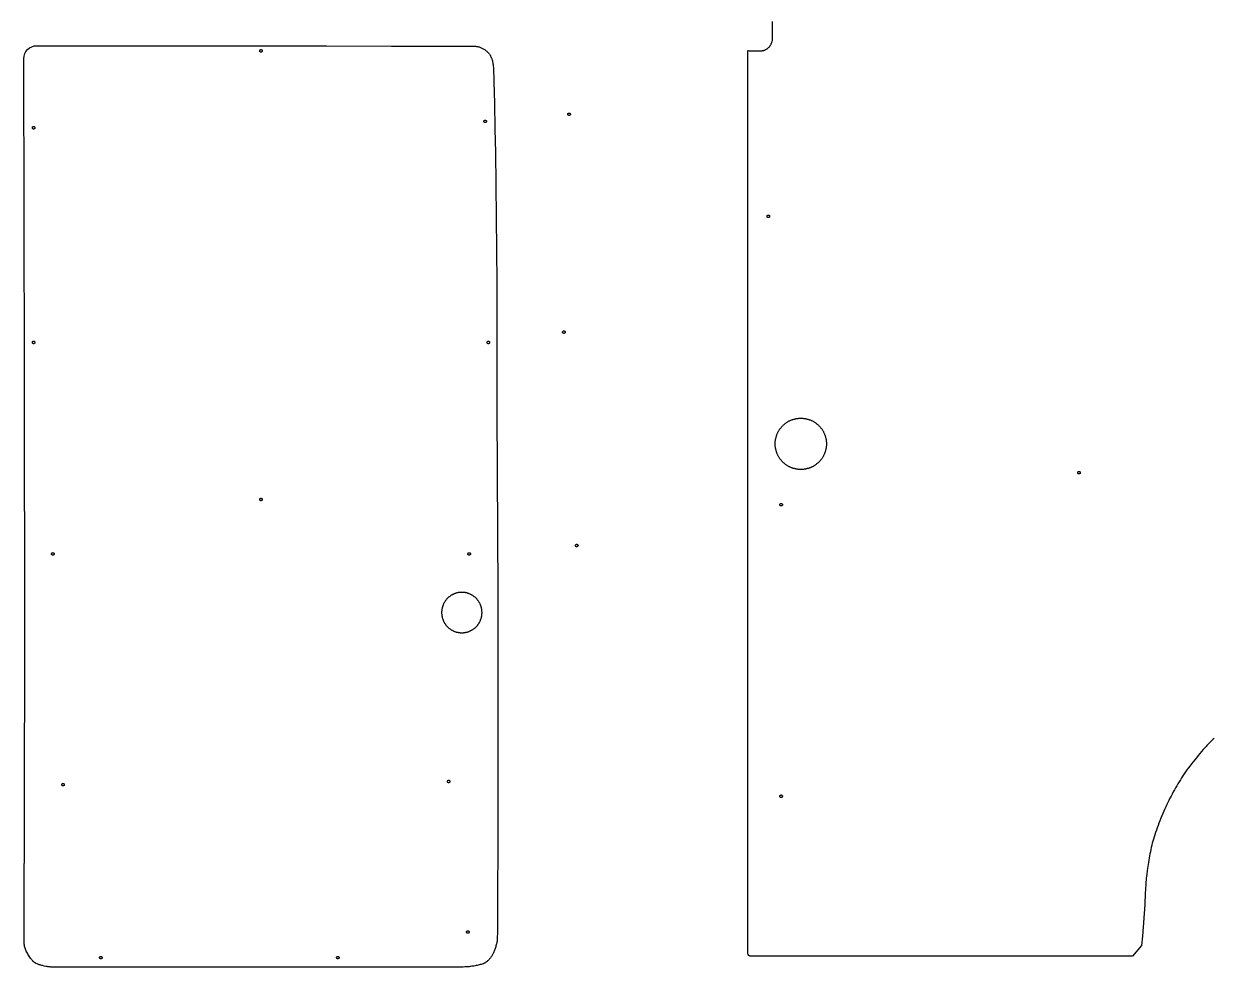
# Model space of a CAD drawing. Extents: x 358 to 7671, y 1345 to 7758.
# Drawn here: x 455 to 2312, y 5087 to 6559 of the extents above; entities that cross this region are included whole.
import ezdxf

# ---------------------------------------------------------------- set-up
doc = ezdxf.new("R2010")
doc.units = 0
doc.layers.add('Default Layer', color=1, linetype='CONTINUOUS')

msp = doc.modelspace()

# ---------------------------------------------------------------- linework, layer by layer
at = {"layer": 'Default Layer'}
msp.add_lwpolyline([(2313.6, 5444), (2312.1, 5442.7), (2310.7, 5441.4), (2309.3, 5440.1), (2307.9, 5438.7), (2306.5, 5437.3), (2305.1, 5435.9), (2303.7, 5434.4), (2302.3, 5433), (2300.9, 5431.5), (2299.5, 5430), (2298.1, 5428.4), (2296.7, 5426.9), (2294, 5423.7), (2291.2, 5420.5), (2288.5, 5417.3), (2285.9, 5414), (2283.3, 5410.8), (2280.7, 5407.5), (2278.2, 5404.3), (2275.8, 5401), (2273.5, 5397.9), (2271.2, 5394.8), (2269.1, 5391.7), (2267, 5388.7), (2264.9, 5385.6), (2262.9, 5382.6), (2260.9, 5379.5), (2259, 5376.4), (2257.1, 5373.2), (2255.2, 5370.1), (2253.4, 5366.9), (2251.5, 5363.7), (2249.8, 5360.5), (2248, 5357.2), (2246.3, 5354), (2244.6, 5350.7), (2242.9, 5347.4), (2241.3, 5344.1), (2239.7, 5340.8), (2238.2, 5337.5), (2236.6, 5334), (2235, 5330.4), (2233.5, 5326.8), (2231.9, 5323.2), (2230.4, 5319.5), (2228.9, 5315.7), (2227.5, 5312), (2226.1, 5308.3), (2224.7, 5304.6), (2223.4, 5300.9), (2222.2, 5297.3), (2221, 5293.8), (2219.9, 5290.3), (2218.9, 5287), (2218, 5283.8), (2217.1, 5280.5), (2216.3, 5277.3), (2215.5, 5274), (2214.7, 5270.7), (2214, 5267.3), (2213.3, 5264), (2212.7, 5260.6), (2212.1, 5257.3), (2211.5, 5253.9), (2210.9, 5250.6), (2210.4, 5247.3), (2209.9, 5244.1), (2209.5, 5240.9), (2209.1, 5237.8), (2208.3, 5231.8), (2207.9, 5228.9), (2207.6, 5226), (2207.3, 5223.1), (2207.1, 5220.2), (2206.9, 5217.2), (2206.7, 5214.3), (2206.5, 5211.4), (2206.4, 5208.5), (2206.1, 5202.6), (2205.8, 5196.7), (2205.5, 5190.9), (2205.3, 5187.9), (2205.2, 5185), (2202, 5135.3), (2200.4, 5120.8), (2186.3, 5104), (1590.8, 5104, -0.414055), (1585.8, 5109), (1585.5, 5575.6), (1585.5, 6046.4), (1585.5, 6517.3), (1587, 6517.2), (1588.5, 6517.2), (1591.8, 6517.1), (1595.2, 6517), (1598.5, 6516.9), (1601.6, 6516.9), (1603.1, 6516.9), (1604.5, 6516.9), (1605.7, 6516.9), (1606.8, 6517), (1607.7, 6517.1), (1608.1, 6517.2), (1608.5, 6517.3), (1609.2, 6517.4), (1609.9, 6517.6), (1610.5, 6517.8), (1611.2, 6518.1), (1611.9, 6518.3), (1612.5, 6518.6), (1613.2, 6518.9), (1613.8, 6519.2), (1614.5, 6519.5), (1615.1, 6519.9), (1615.7, 6520.3), (1616.3, 6520.7), (1616.8, 6521.1), (1617.4, 6521.5), (1617.9, 6522), (1618.4, 6522.5), (1618.9, 6523), (1619.4, 6523.5), (1619.8, 6524.1), (1620.3, 6524.8), (1620.7, 6525.4), (1621.1, 6526.1), (1621.5, 6526.8), (1621.9, 6527.5), (1622.2, 6528.3), (1622.6, 6529), (1622.9, 6529.8), (1623.2, 6530.6), (1623.4, 6531.4), (1623.7, 6532.1), (1623.9, 6532.9), (1624.1, 6533.7), (1624.2, 6534.2), (1624.2, 6535), (1624.3, 6535.9), (1624.3, 6537.2), (1624.3, 6540.2), (1624.3, 6543.8), (1624.3, 6548.1), (1624.2, 6552.7), (1624, 6562.7)], format="xyb", dxfattribs=at)
msp.add_lwpolyline([(508.1, 5087), (505.7, 5087.1), (503.3, 5087.2), (501, 5087.2), (498.6, 5087.3), (497.4, 5087.3), (496.2, 5087.4), (495.1, 5087.5), (493.9, 5087.6), (492.8, 5087.7), (491.7, 5087.9), (490.5, 5088.1), (489.4, 5088.3), (487, 5088.9), (484.4, 5089.5), (483.2, 5089.8), (481.9, 5090.1), (480.7, 5090.5), (479.5, 5090.9), (478.3, 5091.3), (477.1, 5091.8), (475.9, 5092.3), (474.8, 5092.9), (474.2, 5093.2), (473.7, 5093.5), (473.1, 5093.8), (472.6, 5094.1), (472.1, 5094.5), (471.6, 5094.9), (471.1, 5095.2), (470.6, 5095.6), (470.1, 5096.1), (469.6, 5096.5), (469.1, 5097), (468.6, 5097.6), (468.1, 5098.1), (467.6, 5098.7), (467.1, 5099.3), (466.5, 5100), (465.5, 5101.3), (464.5, 5102.8), (463.6, 5104.3), (462.6, 5105.8), (461.7, 5107.4), (460.8, 5109), (460, 5110.5), (459.2, 5112.1), (458.5, 5113.6), (457.9, 5115.1), (457.4, 5116.5), (457.2, 5117.2), (457, 5117.8), (456.8, 5118.4), (456.6, 5119), (456.5, 5119.7), (456.3, 5120.3), (456.2, 5120.9), (456.1, 5121.5), (456, 5122.8), (455.9, 5124.1), (455.8, 5125.3), (455.7, 5126.6), (455.7, 5127.9), (455.8, 5129.2), (455.8, 5130.5), (455.9, 5133.1), (455.9, 5135.7), (455.9, 5136.9), (455.9, 5138.2), (455.8, 5139.1), (457.1, 5578.9), (456.3, 6018.3), (455.2, 6505, -0.415065), (475.2, 6525), (835.8, 6524.7), (927.9, 6524.6), (1029.2, 6524.5), (1074.6, 6524.5), (1112, 6524.4), (1137.9, 6524.3), (1145.4, 6524.3), (1148.7, 6524.3), (1149.8, 6524.2), (1151, 6524.2), (1153.2, 6524.3), (1155.5, 6524.3), (1156.6, 6524.3), (1157.7, 6524.3), (1158.9, 6524.2), (1160, 6524.2), (1161.1, 6524.1), (1162.2, 6524), (1163.2, 6523.8), (1164.3, 6523.6), (1165.3, 6523.4), (1165.9, 6523.2), (1166.4, 6523.1), (1167.4, 6522.7), (1168.4, 6522.3), (1169.4, 6521.8), (1170.4, 6521.3), (1171.5, 6520.8), (1172.4, 6520.2), (1173.4, 6519.6), (1174.4, 6519), (1175.3, 6518.4), (1176.2, 6517.7), (1177.1, 6517), (1177.9, 6516.4), (1178.7, 6515.7), (1179.4, 6515), (1180, 6514.4), (1180.7, 6513.7), (1181.2, 6513.1), (1181.7, 6512.4), (1182.2, 6511.7), (1182.7, 6511), (1183.2, 6510.2), (1183.6, 6509.5), (1184, 6508.7), (1184.4, 6507.9), (1184.8, 6507.1), (1185.1, 6506.3), (1185.4, 6505.5), (1185.7, 6504.7), (1186, 6503.8), (1186.3, 6503), (1186.8, 6501.3), (1187, 6500.5), (1187.2, 6499.6), (1187.4, 6498.6), (1187.6, 6497.6), (1187.7, 6496.5), (1187.9, 6495.4), (1188, 6494.3), (1188.1, 6493.1), (1188.3, 6490.8), (1188.4, 6488.4), (1188.7, 6483.8), (1188.8, 6481.9), (1188.9, 6478.5), (1189.2, 6467.7), (1189.5, 6452.7), (1189.9, 6434.8), (1190.7, 6395.3), (1191.2, 6376.2), (1191.5, 6359.1), (1193.5, 6154.9), (1193.5, 5955.4), (1195.4, 5670.7), (1195.4, 5634.9), (1195.3, 5595.9), (1195.3, 5510.9), (1195.2, 5421.9), (1195.2, 5334.9), (1195.1, 5294.1), (1195.1, 5256), (1195, 5221.6), (1194.9, 5191.4), (1194.8, 5166.3), (1194.8, 5155.9), (1194.7, 5147), (1194.6, 5139.8), (1194.5, 5134.3), (1194.4, 5130.7), (1194.4, 5129.6), (1194.3, 5129), (1194.1, 5127.6), (1193.8, 5126.2), (1193.5, 5124.8), (1193.2, 5123.3), (1192.8, 5121.8), (1192.4, 5120.4), (1192, 5118.9), (1191.6, 5117.5), (1191.1, 5116.1), (1190.7, 5114.7), (1190.2, 5113.4), (1189.7, 5112.1), (1189.1, 5110.9), (1188.6, 5109.7), (1188.1, 5108.6), (1187.5, 5107.6), (1187, 5106.6), (1186.4, 5105.7), (1185.8, 5104.7), (1185.2, 5103.7), (1184.5, 5102.8), (1183.9, 5101.9), (1183.2, 5101), (1182.5, 5100.1), (1181.8, 5099.2), (1181, 5098.4), (1180.2, 5097.5), (1179.4, 5096.8), (1178.5, 5096), (1177.7, 5095.3), (1176.8, 5094.7), (1175.8, 5094.1), (1175.3, 5093.8), (1174.8, 5093.5), (1174.2, 5093.2), (1173.6, 5092.9), (1173, 5092.7), (1172.4, 5092.4), (1171, 5091.9), (1169.5, 5091.5), (1167.9, 5091), (1166.3, 5090.6), (1164.7, 5090.2), (1163, 5089.9), (1161.4, 5089.5), (1159.7, 5089.2), (1158, 5088.9), (1154.9, 5088.4), (1152, 5088), (1150.7, 5087.8), (1149.3, 5087.7), (1148, 5087.6), (1146.6, 5087.5), (1145.2, 5087.4), (1143.9, 5087.4), (1141.2, 5087.3), (1138.4, 5087.3), (1135.7, 5087.3), (1133, 5087.3), (1130.3, 5087.3), (1126.7, 5087.2), (1119.2, 5087.2), (1093.5, 5087.2), (1011.8, 5087.2), (912.2, 5087.2), (821.5, 5087.3), (512.8, 5087), (512.1, 5087.1), (511.2, 5087.1), (510, 5087), (508.1, 5087)], format="xyb", close=True, dxfattribs=at)
for points in [[(823.5, 6517), (823.6, 6517.2), (823.6, 6517.4), (823.6, 6517.6), (823.7, 6517.7), (823.8, 6517.9), (823.9, 6518.1), (824, 6518.2), (824.1, 6518.4), (824.3, 6518.5), (824.4, 6518.6), (824.6, 6518.7), (824.8, 6518.8), (824.9, 6518.9), (825.1, 6518.9), (825.3, 6518.9), (825.5, 6519), (825.7, 6518.9), (825.9, 6518.9), (826.1, 6518.9), (826.3, 6518.8), (826.5, 6518.7), (826.7, 6518.6), (826.8, 6518.5), (827, 6518.4), (827.1, 6518.2), (827.2, 6518.1), (827.3, 6517.9), (827.4, 6517.7), (827.5, 6517.6), (827.5, 6517.4), (827.5, 6517.2), (827.5, 6517), (827.5, 6516.8), (827.5, 6516.6), (827.5, 6516.4), (827.4, 6516.2), (827.3, 6516), (827.2, 6515.8), (827.1, 6515.7), (827, 6515.5), (826.8, 6515.4), (826.7, 6515.3), (826.5, 6515.2), (826.3, 6515.1), (826.1, 6515), (825.9, 6515), (825.7, 6515), (825.5, 6515), (825.3, 6515), (825.1, 6515), (824.9, 6515), (824.8, 6515.1), (824.6, 6515.2), (824.4, 6515.3), (824.3, 6515.4), (824.1, 6515.5), (824, 6515.7), (823.9, 6515.8), (823.8, 6516), (823.7, 6516.2), (823.6, 6516.4), (823.6, 6516.6), (823.6, 6516.8), (823.5, 6517)], [(1173.5, 6407), (1173.6, 6407.2), (1173.6, 6407.4), (1173.6, 6407.6), (1173.7, 6407.7), (1173.8, 6407.9), (1173.9, 6408.1), (1174, 6408.2), (1174.1, 6408.4), (1174.3, 6408.5), (1174.4, 6408.6), (1174.6, 6408.7), (1174.8, 6408.8), (1174.9, 6408.9), (1175.1, 6408.9), (1175.3, 6408.9), (1175.5, 6409), (1175.7, 6408.9), (1175.9, 6408.9), (1176.1, 6408.9), (1176.3, 6408.8), (1176.5, 6408.7), (1176.7, 6408.6), (1176.8, 6408.5), (1177, 6408.4), (1177.1, 6408.2), (1177.2, 6408.1), (1177.3, 6407.9), (1177.4, 6407.7), (1177.5, 6407.6), (1177.5, 6407.4), (1177.5, 6407.2), (1177.5, 6407), (1177.5, 6406.8), (1177.5, 6406.6), (1177.5, 6406.4), (1177.4, 6406.2), (1177.3, 6406), (1177.2, 6405.8), (1177.1, 6405.7), (1177, 6405.5), (1176.8, 6405.4), (1176.7, 6405.3), (1176.5, 6405.2), (1176.3, 6405.1), (1176.1, 6405), (1175.9, 6405), (1175.7, 6405), (1175.5, 6405), (1175.3, 6405), (1175.1, 6405), (1174.9, 6405), (1174.8, 6405.1), (1174.6, 6405.2), (1174.4, 6405.3), (1174.3, 6405.4), (1174.1, 6405.5), (1174, 6405.7), (1173.9, 6405.8), (1173.8, 6406), (1173.7, 6406.2), (1173.6, 6406.4), (1173.6, 6406.6), (1173.6, 6406.8), (1173.5, 6407)], [(1304.5, 6418), (1304.5, 6418.3), (1304.5, 6418.5), (1304.6, 6418.6), (1304.6, 6418.8), (1304.7, 6419), (1304.8, 6419.2), (1304.9, 6419.3), (1305.1, 6419.5), (1305.2, 6419.6), (1305.4, 6419.7), (1305.5, 6419.8), (1305.7, 6419.9), (1305.9, 6420), (1306.1, 6420), (1306.3, 6420), (1306.5, 6420), (1306.7, 6420), (1306.9, 6420), (1307.1, 6420), (1307.3, 6419.9), (1307.4, 6419.8), (1307.6, 6419.7), (1307.7, 6419.6), (1307.9, 6419.5), (1308, 6419.3), (1308.1, 6419.2), (1308.2, 6419), (1308.3, 6418.8), (1308.4, 6418.6), (1308.4, 6418.5), (1308.5, 6418.3), (1308.5, 6418), (1308.5, 6417.8), (1308.4, 6417.6), (1308.4, 6417.5), (1308.3, 6417.3), (1308.2, 6417.1), (1308.1, 6416.9), (1308, 6416.8), (1307.9, 6416.6), (1307.7, 6416.5), (1307.6, 6416.4), (1307.4, 6416.3), (1307.3, 6416.2), (1307.1, 6416.1), (1306.9, 6416.1), (1306.7, 6416.1), (1306.5, 6416), (1306.3, 6416.1), (1306.1, 6416.1), (1305.9, 6416.1), (1305.7, 6416.2), (1305.5, 6416.3), (1305.4, 6416.4), (1305.2, 6416.5), (1305.1, 6416.6), (1304.9, 6416.8), (1304.8, 6416.9), (1304.7, 6417.1), (1304.6, 6417.3), (1304.6, 6417.5), (1304.5, 6417.6), (1304.5, 6417.8), (1304.5, 6418)], [(468.5, 6397), (468.6, 6397.2), (468.6, 6397.4), (468.6, 6397.6), (468.7, 6397.7), (468.8, 6397.9), (468.9, 6398.1), (469, 6398.2), (469.1, 6398.4), (469.3, 6398.5), (469.4, 6398.6), (469.6, 6398.7), (469.8, 6398.8), (469.9, 6398.9), (470.1, 6398.9), (470.3, 6398.9), (470.5, 6399), (470.7, 6398.9), (470.9, 6398.9), (471.1, 6398.9), (471.3, 6398.8), (471.5, 6398.7), (471.7, 6398.6), (471.8, 6398.5), (472, 6398.4), (472.1, 6398.2), (472.2, 6398.1), (472.3, 6397.9), (472.4, 6397.7), (472.5, 6397.6), (472.5, 6397.4), (472.5, 6397.2), (472.5, 6397), (472.5, 6396.8), (472.5, 6396.6), (472.5, 6396.4), (472.4, 6396.2), (472.3, 6396), (472.2, 6395.8), (472.1, 6395.7), (472, 6395.5), (471.8, 6395.4), (471.7, 6395.3), (471.5, 6395.2), (471.3, 6395.1), (471.1, 6395), (470.9, 6395), (470.7, 6395), (470.5, 6395), (470.3, 6395), (470.1, 6395), (469.9, 6395), (469.8, 6395.1), (469.6, 6395.2), (469.4, 6395.3), (469.3, 6395.4), (469.1, 6395.5), (469, 6395.7), (468.9, 6395.8), (468.8, 6396), (468.7, 6396.2), (468.6, 6396.4), (468.6, 6396.6), (468.6, 6396.8), (468.5, 6397)], [(1619.5, 6258.8), (1619.5, 6258.6), (1619.5, 6258.4), (1619.5, 6258.2), (1619.4, 6258), (1619.3, 6257.8), (1619.2, 6257.7), (1619.1, 6257.5), (1619, 6257.4), (1618.8, 6257.2), (1618.7, 6257.1), (1618.5, 6257), (1618.3, 6256.9), (1618.1, 6256.9), (1618, 6256.8), (1617.8, 6256.8), (1617.5, 6256.8), (1617.3, 6256.8), (1617.1, 6256.8), (1617, 6256.9), (1616.8, 6256.9), (1616.6, 6257), (1616.4, 6257.1), (1616.3, 6257.2), (1616.1, 6257.4), (1616, 6257.5), (1615.9, 6257.7), (1615.8, 6257.8), (1615.7, 6258), (1615.6, 6258.2), (1615.6, 6258.4), (1615.6, 6258.6), (1615.5, 6258.8), (1615.6, 6259), (1615.6, 6259.2), (1615.6, 6259.4), (1615.7, 6259.6), (1615.8, 6259.7), (1615.9, 6259.9), (1616, 6260.1), (1616.1, 6260.2), (1616.3, 6260.3), (1616.4, 6260.4), (1616.6, 6260.5), (1616.8, 6260.6), (1617, 6260.7), (1617.1, 6260.7), (1617.3, 6260.8), (1617.5, 6260.8), (1617.8, 6260.8), (1618, 6260.7), (1618.1, 6260.7), (1618.3, 6260.6), (1618.5, 6260.5), (1618.7, 6260.4), (1618.8, 6260.3), (1619, 6260.2), (1619.1, 6260.1), (1619.2, 6259.9), (1619.3, 6259.7), (1619.4, 6259.6), (1619.5, 6259.4), (1619.5, 6259.2), (1619.5, 6259), (1619.5, 6258.8)], [(1296.5, 6078), (1296.5, 6078.3), (1296.5, 6078.5), (1296.6, 6078.6), (1296.6, 6078.8), (1296.7, 6079), (1296.8, 6079.2), (1296.9, 6079.3), (1297.1, 6079.5), (1297.2, 6079.6), (1297.4, 6079.7), (1297.5, 6079.8), (1297.7, 6079.9), (1297.9, 6080), (1298.1, 6080), (1298.3, 6080), (1298.5, 6080), (1298.7, 6080), (1298.9, 6080), (1299.1, 6080), (1299.3, 6079.9), (1299.4, 6079.8), (1299.6, 6079.7), (1299.7, 6079.6), (1299.9, 6079.5), (1300, 6079.3), (1300.1, 6079.2), (1300.2, 6079), (1300.3, 6078.8), (1300.4, 6078.6), (1300.4, 6078.5), (1300.5, 6078.3), (1300.5, 6078), (1300.5, 6077.8), (1300.4, 6077.6), (1300.4, 6077.5), (1300.3, 6077.3), (1300.2, 6077.1), (1300.1, 6076.9), (1300, 6076.8), (1299.9, 6076.6), (1299.7, 6076.5), (1299.6, 6076.4), (1299.4, 6076.3), (1299.3, 6076.2), (1299.1, 6076.1), (1298.9, 6076.1), (1298.7, 6076.1), (1298.5, 6076), (1298.3, 6076.1), (1298.1, 6076.1), (1297.9, 6076.1), (1297.7, 6076.2), (1297.5, 6076.3), (1297.4, 6076.4), (1297.2, 6076.5), (1297.1, 6076.6), (1296.9, 6076.8), (1296.8, 6076.9), (1296.7, 6077.1), (1296.6, 6077.3), (1296.6, 6077.5), (1296.5, 6077.6), (1296.5, 6077.8), (1296.5, 6078)], [(468.5, 6062), (468.6, 6062.2), (468.6, 6062.4), (468.6, 6062.6), (468.7, 6062.7), (468.8, 6062.9), (468.9, 6063.1), (469, 6063.2), (469.1, 6063.4), (469.3, 6063.5), (469.4, 6063.6), (469.6, 6063.7), (469.8, 6063.8), (469.9, 6063.9), (470.1, 6063.9), (470.3, 6063.9), (470.5, 6064), (470.7, 6063.9), (470.9, 6063.9), (471.1, 6063.9), (471.3, 6063.8), (471.5, 6063.7), (471.7, 6063.6), (471.8, 6063.5), (472, 6063.4), (472.1, 6063.2), (472.2, 6063.1), (472.3, 6062.9), (472.4, 6062.7), (472.5, 6062.6), (472.5, 6062.4), (472.5, 6062.2), (472.5, 6062), (472.5, 6061.8), (472.5, 6061.6), (472.5, 6061.4), (472.4, 6061.2), (472.3, 6061), (472.2, 6060.8), (472.1, 6060.7), (472, 6060.5), (471.8, 6060.4), (471.7, 6060.3), (471.5, 6060.2), (471.3, 6060.1), (471.1, 6060), (470.9, 6060), (470.7, 6060), (470.5, 6060), (470.3, 6060), (470.1, 6060), (469.9, 6060), (469.8, 6060.1), (469.6, 6060.2), (469.4, 6060.3), (469.3, 6060.4), (469.1, 6060.5), (469, 6060.7), (468.9, 6060.8), (468.8, 6061), (468.7, 6061.2), (468.6, 6061.4), (468.6, 6061.6), (468.6, 6061.8), (468.5, 6062)], [(1178.5, 6062), (1178.6, 6062.2), (1178.6, 6062.4), (1178.6, 6062.6), (1178.7, 6062.7), (1178.8, 6062.9), (1178.9, 6063.1), (1179, 6063.2), (1179.1, 6063.4), (1179.3, 6063.5), (1179.4, 6063.6), (1179.6, 6063.7), (1179.8, 6063.8), (1179.9, 6063.9), (1180.1, 6063.9), (1180.3, 6063.9), (1180.5, 6064), (1180.7, 6063.9), (1180.9, 6063.9), (1181.1, 6063.9), (1181.3, 6063.8), (1181.5, 6063.7), (1181.7, 6063.6), (1181.8, 6063.5), (1182, 6063.4), (1182.1, 6063.2), (1182.2, 6063.1), (1182.3, 6062.9), (1182.4, 6062.7), (1182.5, 6062.6), (1182.5, 6062.4), (1182.5, 6062.2), (1182.5, 6062), (1182.5, 6061.8), (1182.5, 6061.6), (1182.5, 6061.4), (1182.4, 6061.2), (1182.3, 6061), (1182.2, 6060.8), (1182.1, 6060.7), (1182, 6060.5), (1181.8, 6060.4), (1181.7, 6060.3), (1181.5, 6060.2), (1181.3, 6060.1), (1181.1, 6060), (1180.9, 6060), (1180.7, 6060), (1180.5, 6060), (1180.3, 6060), (1180.1, 6060), (1179.9, 6060), (1179.8, 6060.1), (1179.6, 6060.2), (1179.4, 6060.3), (1179.3, 6060.4), (1179.1, 6060.5), (1179, 6060.7), (1178.9, 6060.8), (1178.8, 6061), (1178.7, 6061.2), (1178.6, 6061.4), (1178.6, 6061.6), (1178.6, 6061.8), (1178.5, 6062)], [(1708.3, 5903.7), (1708.3, 5902.7), (1708.3, 5901.7), (1708.2, 5900.7), (1708.1, 5899.6), (1708, 5898.6), (1707.9, 5897.6), (1707.7, 5896.6), (1707.5, 5895.7), (1707.3, 5894.7), (1707.1, 5893.7), (1706.8, 5892.8), (1706.5, 5891.8), (1706.2, 5890.9), (1705.9, 5890), (1705.5, 5889.1), (1705.2, 5888.2), (1704.8, 5887.3), (1704.4, 5886.4), (1703.9, 5885.5), (1703.5, 5884.7), (1703, 5883.8), (1702.5, 5883), (1702, 5882.2), (1701.5, 5881.4), (1700.9, 5880.6), (1700.4, 5879.8), (1699.8, 5879), (1699.2, 5878.3), (1698.6, 5877.6), (1697.9, 5876.8), (1697.3, 5876.1), (1696.6, 5875.4), (1695.9, 5874.8), (1695.2, 5874.1), (1694.5, 5873.5), (1693.8, 5872.9), (1693, 5872.3), (1692.3, 5871.7), (1691.5, 5871.1), (1690.7, 5870.6), (1689.9, 5870), (1689.1, 5869.5), (1688.2, 5869), (1687.4, 5868.6), (1686.5, 5868.1), (1685.7, 5867.7), (1684.8, 5867.3), (1683.9, 5866.9), (1683, 5866.5), (1682.1, 5866.2), (1681.1, 5865.8), (1680.2, 5865.5), (1679.3, 5865.2), (1678.3, 5865), (1677.4, 5864.8), (1676.4, 5864.5), (1675.4, 5864.4), (1674.4, 5864.2), (1673.4, 5864.1), (1672.4, 5863.9), (1671.4, 5863.8), (1670.4, 5863.8), (1669.4, 5863.7), (1668.3, 5863.7), (1667.3, 5863.7), (1666.3, 5863.8), (1665.2, 5863.8), (1664.2, 5863.9), (1663.2, 5864.1), (1662.2, 5864.2), (1661.2, 5864.4), (1660.3, 5864.5), (1659.3, 5864.8), (1658.3, 5865), (1657.4, 5865.2), (1656.4, 5865.5), (1655.5, 5865.8), (1654.6, 5866.2), (1653.7, 5866.5), (1652.7, 5866.9), (1651.9, 5867.3), (1651, 5867.7), (1650.1, 5868.1), (1649.3, 5868.6), (1648.4, 5869), (1647.6, 5869.5), (1646.8, 5870), (1646, 5870.6), (1645.2, 5871.1), (1644.4, 5871.7), (1643.6, 5872.3), (1642.9, 5872.9), (1642.1, 5873.5), (1641.4, 5874.1), (1640.7, 5874.8), (1640, 5875.4), (1639.4, 5876.1), (1638.7, 5876.8), (1638.1, 5877.6), (1637.5, 5878.3), (1636.9, 5879), (1636.3, 5879.8), (1635.7, 5880.6), (1635.2, 5881.4), (1634.6, 5882.2), (1634.1, 5883), (1633.6, 5883.8), (1633.1, 5884.7), (1632.7, 5885.5), (1632.3, 5886.4), (1631.9, 5887.3), (1631.5, 5888.2), (1631.1, 5889.1), (1630.7, 5890), (1630.4, 5890.9), (1630.1, 5891.8), (1629.8, 5892.8), (1629.6, 5893.7), (1629.3, 5894.7), (1629.1, 5895.7), (1628.9, 5896.6), (1628.8, 5897.6), (1628.6, 5898.6), (1628.5, 5899.6), (1628.4, 5900.7), (1628.4, 5901.7), (1628.3, 5902.7), (1628.3, 5903.7), (1628.3, 5904.8), (1628.4, 5905.8), (1628.4, 5906.8), (1628.5, 5907.8), (1628.6, 5908.8), (1628.8, 5909.8), (1628.9, 5910.8), (1629.1, 5911.8), (1629.3, 5912.8), (1629.6, 5913.7), (1629.8, 5914.7), (1630.1, 5915.6), (1630.4, 5916.6), (1630.7, 5917.5), (1631.1, 5918.4), (1631.5, 5919.3), (1631.9, 5920.2), (1632.3, 5921.1), (1632.7, 5921.9), (1633.1, 5922.8), (1633.6, 5923.6), (1634.1, 5924.5), (1634.6, 5925.3), (1635.2, 5926.1), (1635.7, 5926.9), (1636.3, 5927.7), (1636.9, 5928.4), (1637.5, 5929.2), (1638.1, 5929.9), (1638.7, 5930.6), (1639.4, 5931.3), (1640, 5932), (1640.7, 5932.7), (1641.4, 5933.3), (1642.1, 5934), (1642.9, 5934.6), (1643.6, 5935.2), (1644.4, 5935.8), (1645.2, 5936.4), (1646, 5936.9), (1646.8, 5937.4), (1647.6, 5937.9), (1648.4, 5938.4), (1649.3, 5938.9), (1650.1, 5939.4), (1651, 5939.8), (1651.9, 5940.2), (1652.7, 5940.6), (1653.7, 5941), (1654.6, 5941.3), (1655.5, 5941.6), (1656.4, 5941.9), (1657.4, 5942.2), (1658.3, 5942.5), (1659.3, 5942.7), (1660.3, 5942.9), (1661.2, 5943.1), (1662.2, 5943.3), (1663.2, 5943.4), (1664.2, 5943.5), (1665.2, 5943.6), (1666.3, 5943.7), (1667.3, 5943.7), (1668.3, 5943.7), (1669.4, 5943.7), (1670.4, 5943.7), (1671.4, 5943.6), (1672.4, 5943.5), (1673.4, 5943.4), (1674.4, 5943.3), (1675.4, 5943.1), (1676.4, 5942.9), (1677.4, 5942.7), (1678.3, 5942.5), (1679.3, 5942.2), (1680.2, 5941.9), (1681.1, 5941.6), (1682.1, 5941.3), (1683, 5941), (1683.9, 5940.6), (1684.8, 5940.2), (1685.7, 5939.8), (1686.5, 5939.4), (1687.4, 5938.9), (1688.2, 5938.4), (1689.1, 5937.9), (1689.9, 5937.4), (1690.7, 5936.9), (1691.5, 5936.4), (1692.3, 5935.8), (1693, 5935.2), (1693.8, 5934.6), (1694.5, 5934), (1695.2, 5933.3), (1695.9, 5932.7), (1696.6, 5932), (1697.3, 5931.3), (1697.9, 5930.6), (1698.6, 5929.9), (1699.2, 5929.2), (1699.8, 5928.4), (1700.4, 5927.7), (1700.9, 5926.9), (1701.5, 5926.1), (1702, 5925.3), (1702.5, 5924.5), (1703, 5923.6), (1703.5, 5922.8), (1703.9, 5921.9), (1704.4, 5921.1), (1704.8, 5920.2), (1705.2, 5919.3), (1705.5, 5918.4), (1705.9, 5917.5), (1706.2, 5916.6), (1706.5, 5915.6), (1706.8, 5914.7), (1707.1, 5913.7), (1707.3, 5912.8), (1707.5, 5911.8), (1707.7, 5910.8), (1707.9, 5909.8), (1708, 5908.8), (1708.1, 5907.8), (1708.2, 5906.8), (1708.3, 5905.8), (1708.3, 5904.8), (1708.3, 5903.7)], [(2104.5, 5858.8), (2104.5, 5858.6), (2104.5, 5858.4), (2104.5, 5858.2), (2104.4, 5858), (2104.3, 5857.8), (2104.2, 5857.7), (2104.1, 5857.5), (2104, 5857.4), (2103.8, 5857.2), (2103.7, 5857.1), (2103.5, 5857), (2103.3, 5856.9), (2103.1, 5856.9), (2103, 5856.8), (2102.8, 5856.8), (2102.5, 5856.8), (2102.3, 5856.8), (2102.1, 5856.8), (2102, 5856.9), (2101.8, 5856.9), (2101.6, 5857), (2101.4, 5857.1), (2101.3, 5857.2), (2101.1, 5857.4), (2101, 5857.5), (2100.9, 5857.7), (2100.8, 5857.8), (2100.7, 5858), (2100.6, 5858.2), (2100.6, 5858.4), (2100.6, 5858.6), (2100.5, 5858.8), (2100.6, 5859), (2100.6, 5859.2), (2100.6, 5859.4), (2100.7, 5859.6), (2100.8, 5859.7), (2100.9, 5859.9), (2101, 5860.1), (2101.1, 5860.2), (2101.3, 5860.3), (2101.4, 5860.4), (2101.6, 5860.5), (2101.8, 5860.6), (2102, 5860.7), (2102.1, 5860.7), (2102.3, 5860.8), (2102.5, 5860.8), (2102.8, 5860.8), (2103, 5860.7), (2103.1, 5860.7), (2103.3, 5860.6), (2103.5, 5860.5), (2103.7, 5860.4), (2103.8, 5860.3), (2104, 5860.2), (2104.1, 5860.1), (2104.2, 5859.9), (2104.3, 5859.7), (2104.4, 5859.6), (2104.5, 5859.4), (2104.5, 5859.2), (2104.5, 5859), (2104.5, 5858.8)], [(823.5, 5817), (823.6, 5817.2), (823.6, 5817.4), (823.6, 5817.6), (823.7, 5817.7), (823.8, 5817.9), (823.9, 5818.1), (824, 5818.2), (824.1, 5818.4), (824.3, 5818.5), (824.4, 5818.6), (824.6, 5818.7), (824.8, 5818.8), (824.9, 5818.9), (825.1, 5818.9), (825.3, 5818.9), (825.5, 5819), (825.7, 5818.9), (825.9, 5818.9), (826.1, 5818.9), (826.3, 5818.8), (826.5, 5818.7), (826.7, 5818.6), (826.8, 5818.5), (827, 5818.4), (827.1, 5818.2), (827.2, 5818.1), (827.3, 5817.9), (827.4, 5817.7), (827.5, 5817.6), (827.5, 5817.4), (827.5, 5817.2), (827.5, 5817), (827.5, 5816.8), (827.5, 5816.6), (827.5, 5816.4), (827.4, 5816.2), (827.3, 5816), (827.2, 5815.8), (827.1, 5815.7), (827, 5815.5), (826.8, 5815.4), (826.7, 5815.3), (826.5, 5815.2), (826.3, 5815.1), (826.1, 5815), (825.9, 5815), (825.7, 5815), (825.5, 5815), (825.3, 5815), (825.1, 5815), (824.9, 5815), (824.8, 5815.1), (824.6, 5815.2), (824.4, 5815.3), (824.3, 5815.4), (824.1, 5815.5), (824, 5815.7), (823.9, 5815.8), (823.8, 5816), (823.7, 5816.2), (823.6, 5816.4), (823.6, 5816.6), (823.6, 5816.8), (823.5, 5817)], [(1639.5, 5808.8), (1639.5, 5808.6), (1639.5, 5808.4), (1639.5, 5808.2), (1639.4, 5808), (1639.3, 5807.8), (1639.2, 5807.7), (1639.1, 5807.5), (1639, 5807.4), (1638.8, 5807.2), (1638.7, 5807.1), (1638.5, 5807), (1638.3, 5806.9), (1638.1, 5806.9), (1638, 5806.8), (1637.8, 5806.8), (1637.5, 5806.8), (1637.3, 5806.8), (1637.1, 5806.8), (1637, 5806.9), (1636.8, 5806.9), (1636.6, 5807), (1636.4, 5807.1), (1636.3, 5807.2), (1636.1, 5807.4), (1636, 5807.5), (1635.9, 5807.7), (1635.8, 5807.8), (1635.7, 5808), (1635.6, 5808.2), (1635.6, 5808.4), (1635.6, 5808.6), (1635.5, 5808.8), (1635.6, 5809), (1635.6, 5809.2), (1635.6, 5809.4), (1635.7, 5809.6), (1635.8, 5809.7), (1635.9, 5809.9), (1636, 5810.1), (1636.1, 5810.2), (1636.3, 5810.3), (1636.4, 5810.4), (1636.6, 5810.5), (1636.8, 5810.6), (1637, 5810.7), (1637.1, 5810.7), (1637.3, 5810.8), (1637.5, 5810.8), (1637.8, 5810.8), (1638, 5810.7), (1638.1, 5810.7), (1638.3, 5810.6), (1638.5, 5810.5), (1638.7, 5810.4), (1638.8, 5810.3), (1639, 5810.2), (1639.1, 5810.1), (1639.2, 5809.9), (1639.3, 5809.7), (1639.4, 5809.6), (1639.5, 5809.4), (1639.5, 5809.2), (1639.5, 5809), (1639.5, 5808.8)], [(1316.5, 5745), (1316.5, 5745.3), (1316.5, 5745.5), (1316.6, 5745.6), (1316.6, 5745.8), (1316.7, 5746), (1316.8, 5746.2), (1316.9, 5746.3), (1317.1, 5746.5), (1317.2, 5746.6), (1317.4, 5746.7), (1317.5, 5746.8), (1317.7, 5746.9), (1317.9, 5747), (1318.1, 5747), (1318.3, 5747), (1318.5, 5747), (1318.7, 5747), (1318.9, 5747), (1319.1, 5747), (1319.3, 5746.9), (1319.4, 5746.8), (1319.6, 5746.7), (1319.7, 5746.6), (1319.9, 5746.5), (1320, 5746.3), (1320.1, 5746.2), (1320.2, 5746), (1320.3, 5745.8), (1320.4, 5745.6), (1320.4, 5745.5), (1320.5, 5745.3), (1320.5, 5745), (1320.5, 5744.8), (1320.4, 5744.6), (1320.4, 5744.5), (1320.3, 5744.3), (1320.2, 5744.1), (1320.1, 5743.9), (1320, 5743.8), (1319.9, 5743.6), (1319.7, 5743.5), (1319.6, 5743.4), (1319.4, 5743.3), (1319.3, 5743.2), (1319.1, 5743.1), (1318.9, 5743.1), (1318.7, 5743.1), (1318.5, 5743), (1318.3, 5743.1), (1318.1, 5743.1), (1317.9, 5743.1), (1317.7, 5743.2), (1317.5, 5743.3), (1317.4, 5743.4), (1317.2, 5743.5), (1317.1, 5743.6), (1316.9, 5743.8), (1316.8, 5743.9), (1316.7, 5744.1), (1316.6, 5744.3), (1316.6, 5744.5), (1316.5, 5744.6), (1316.5, 5744.8), (1316.5, 5745)], [(498.5, 5732), (498.6, 5732.2), (498.6, 5732.4), (498.6, 5732.6), (498.7, 5732.7), (498.8, 5732.9), (498.9, 5733.1), (499, 5733.2), (499.1, 5733.4), (499.3, 5733.5), (499.4, 5733.6), (499.6, 5733.7), (499.8, 5733.8), (499.9, 5733.9), (500.1, 5733.9), (500.3, 5733.9), (500.5, 5734), (500.7, 5733.9), (500.9, 5733.9), (501.1, 5733.9), (501.3, 5733.8), (501.5, 5733.7), (501.7, 5733.6), (501.8, 5733.5), (502, 5733.4), (502.1, 5733.2), (502.2, 5733.1), (502.3, 5732.9), (502.4, 5732.7), (502.5, 5732.6), (502.5, 5732.4), (502.5, 5732.2), (502.5, 5732), (502.5, 5731.8), (502.5, 5731.6), (502.5, 5731.4), (502.4, 5731.2), (502.3, 5731), (502.2, 5730.8), (502.1, 5730.7), (502, 5730.5), (501.8, 5730.4), (501.7, 5730.3), (501.5, 5730.2), (501.3, 5730.1), (501.1, 5730), (500.9, 5730), (500.7, 5730), (500.5, 5730), (500.3, 5730), (500.1, 5730), (499.9, 5730), (499.8, 5730.1), (499.6, 5730.2), (499.4, 5730.3), (499.3, 5730.4), (499.1, 5730.5), (499, 5730.7), (498.9, 5730.8), (498.8, 5731), (498.7, 5731.2), (498.6, 5731.4), (498.6, 5731.6), (498.6, 5731.8), (498.5, 5732)], [(1148.5, 5732), (1148.6, 5732.2), (1148.6, 5732.4), (1148.6, 5732.6), (1148.7, 5732.7), (1148.8, 5732.9), (1148.9, 5733.1), (1149, 5733.2), (1149.1, 5733.4), (1149.3, 5733.5), (1149.4, 5733.6), (1149.6, 5733.7), (1149.8, 5733.8), (1149.9, 5733.9), (1150.1, 5733.9), (1150.3, 5733.9), (1150.5, 5734), (1150.7, 5733.9), (1150.9, 5733.9), (1151.1, 5733.9), (1151.3, 5733.8), (1151.5, 5733.7), (1151.7, 5733.6), (1151.8, 5733.5), (1152, 5733.4), (1152.1, 5733.2), (1152.2, 5733.1), (1152.3, 5732.9), (1152.4, 5732.7), (1152.5, 5732.6), (1152.5, 5732.4), (1152.5, 5732.2), (1152.5, 5732), (1152.5, 5731.8), (1152.5, 5731.6), (1152.5, 5731.4), (1152.4, 5731.2), (1152.3, 5731), (1152.2, 5730.8), (1152.1, 5730.7), (1152, 5730.5), (1151.8, 5730.4), (1151.7, 5730.3), (1151.5, 5730.2), (1151.3, 5730.1), (1151.1, 5730), (1150.9, 5730), (1150.7, 5730), (1150.5, 5730), (1150.3, 5730), (1150.1, 5730), (1149.9, 5730), (1149.8, 5730.1), (1149.6, 5730.2), (1149.4, 5730.3), (1149.3, 5730.4), (1149.1, 5730.5), (1149, 5730.7), (1148.9, 5730.8), (1148.8, 5731), (1148.7, 5731.2), (1148.6, 5731.4), (1148.6, 5731.6), (1148.6, 5731.8), (1148.5, 5732)], [(1107.6, 5640.5), (1107.6, 5639.6), (1107.6, 5638.8), (1107.7, 5638), (1107.7, 5637.2), (1107.8, 5636.4), (1107.9, 5635.7), (1108.1, 5634.9), (1108.2, 5634.1), (1108.4, 5633.3), (1108.6, 5632.6), (1108.8, 5631.8), (1109, 5631.1), (1109.2, 5630.3), (1109.5, 5629.6), (1109.8, 5628.9), (1110, 5628.2), (1110.4, 5627.5), (1110.7, 5626.8), (1111, 5626.1), (1111.4, 5625.4), (1111.7, 5624.8), (1112.1, 5624.1), (1112.5, 5623.5), (1113, 5622.8), (1113.4, 5622.2), (1113.8, 5621.6), (1114.3, 5621), (1114.8, 5620.4), (1115.3, 5619.8), (1115.8, 5619.3), (1116.3, 5618.7), (1116.8, 5618.2), (1117.3, 5617.6), (1117.9, 5617.1), (1118.5, 5616.6), (1119, 5616.1), (1119.6, 5615.7), (1120.2, 5615.2), (1120.8, 5614.8), (1121.5, 5614.3), (1122.1, 5613.9), (1122.7, 5613.5), (1123.4, 5613.1), (1124.1, 5612.8), (1124.7, 5612.4), (1125.4, 5612.1), (1126.1, 5611.7), (1126.8, 5611.4), (1127.5, 5611.1), (1128.2, 5610.9), (1129, 5610.6), (1129.7, 5610.4), (1130.4, 5610.1), (1131.2, 5609.9), (1132, 5609.8), (1132.7, 5609.6), (1133.5, 5609.4), (1134.3, 5609.3), (1135.1, 5609.2), (1135.9, 5609.1), (1136.6, 5609), (1137.5, 5609), (1138.3, 5609), (1139.1, 5609), (1139.9, 5609), (1140.7, 5609), (1141.5, 5609), (1142.3, 5609.1), (1143.1, 5609.2), (1143.9, 5609.3), (1144.6, 5609.4), (1145.4, 5609.6), (1146.2, 5609.8), (1146.9, 5609.9), (1147.7, 5610.1), (1148.4, 5610.4), (1149.2, 5610.6), (1149.9, 5610.9), (1150.6, 5611.1), (1151.3, 5611.4), (1152, 5611.7), (1152.7, 5612.1), (1153.4, 5612.4), (1154.1, 5612.8), (1154.8, 5613.1), (1155.4, 5613.5), (1156.1, 5613.9), (1156.7, 5614.3), (1157.3, 5614.8), (1157.9, 5615.2), (1158.5, 5615.7), (1159.1, 5616.1), (1159.7, 5616.6), (1160.3, 5617.1), (1160.8, 5617.6), (1161.3, 5618.2), (1161.9, 5618.7), (1162.4, 5619.3), (1162.9, 5619.8), (1163.4, 5620.4), (1163.9, 5621), (1164.3, 5621.6), (1164.8, 5622.2), (1165.2, 5622.8), (1165.6, 5623.5), (1166, 5624.1), (1166.4, 5624.8), (1166.8, 5625.4), (1167.1, 5626.1), (1167.5, 5626.8), (1167.8, 5627.5), (1168.1, 5628.2), (1168.4, 5628.9), (1168.7, 5629.6), (1168.9, 5630.3), (1169.2, 5631.1), (1169.4, 5631.8), (1169.6, 5632.6), (1169.8, 5633.3), (1169.9, 5634.1), (1170.1, 5634.9), (1170.2, 5635.7), (1170.3, 5636.4), (1170.4, 5637.2), (1170.5, 5638), (1170.5, 5638.8), (1170.6, 5639.6), (1170.6, 5640.5), (1170.6, 5641.3), (1170.5, 5642.1), (1170.5, 5642.9), (1170.4, 5643.7), (1170.3, 5644.5), (1170.2, 5645.2), (1170.1, 5646), (1169.9, 5646.8), (1169.8, 5647.6), (1169.6, 5648.3), (1169.4, 5649.1), (1169.2, 5649.8), (1168.9, 5650.6), (1168.7, 5651.3), (1168.4, 5652), (1168.1, 5652.7), (1167.8, 5653.4), (1167.5, 5654.1), (1167.1, 5654.8), (1166.8, 5655.5), (1166.4, 5656.1), (1166, 5656.8), (1165.6, 5657.4), (1165.2, 5658.1), (1164.8, 5658.7), (1164.3, 5659.3), (1163.9, 5659.9), (1163.4, 5660.5), (1162.9, 5661.1), (1162.4, 5661.6), (1161.9, 5662.2), (1161.3, 5662.7), (1160.8, 5663.3), (1160.3, 5663.8), (1159.7, 5664.3), (1159.1, 5664.8), (1158.5, 5665.2), (1157.9, 5665.7), (1157.3, 5666.1), (1156.7, 5666.6), (1156.1, 5667), (1155.4, 5667.4), (1154.8, 5667.8), (1154.1, 5668.1), (1153.4, 5668.5), (1152.7, 5668.8), (1152, 5669.2), (1151.3, 5669.5), (1150.6, 5669.8), (1149.9, 5670), (1149.2, 5670.3), (1148.4, 5670.5), (1147.7, 5670.8), (1146.9, 5671), (1146.2, 5671.1), (1145.4, 5671.3), (1144.6, 5671.5), (1143.9, 5671.6), (1143.1, 5671.7), (1142.3, 5671.8), (1141.5, 5671.9), (1140.7, 5671.9), (1139.9, 5671.9), (1139.1, 5672), (1138.3, 5671.9), (1137.5, 5671.9), (1136.6, 5671.9), (1135.9, 5671.8), (1135.1, 5671.7), (1134.3, 5671.6), (1133.5, 5671.5), (1132.7, 5671.3), (1132, 5671.1), (1131.2, 5671), (1130.4, 5670.8), (1129.7, 5670.5), (1129, 5670.3), (1128.2, 5670), (1127.5, 5669.8), (1126.8, 5669.5), (1126.1, 5669.2), (1125.4, 5668.8), (1124.7, 5668.5), (1124.1, 5668.1), (1123.4, 5667.8), (1122.7, 5667.4), (1122.1, 5667), (1121.5, 5666.6), (1120.8, 5666.1), (1120.2, 5665.7), (1119.6, 5665.2), (1119, 5664.8), (1118.5, 5664.3), (1117.9, 5663.8), (1117.3, 5663.3), (1116.8, 5662.7), (1116.3, 5662.2), (1115.8, 5661.6), (1115.3, 5661.1), (1114.8, 5660.5), (1114.3, 5659.9), (1113.8, 5659.3), (1113.4, 5658.7), (1113, 5658.1), (1112.5, 5657.4), (1112.1, 5656.8), (1111.7, 5656.1), (1111.4, 5655.5), (1111, 5654.8), (1110.7, 5654.1), (1110.4, 5653.4), (1110, 5652.7), (1109.8, 5652), (1109.5, 5651.3), (1109.2, 5650.6), (1109, 5649.8), (1108.8, 5649.1), (1108.6, 5648.3), (1108.4, 5647.6), (1108.2, 5646.8), (1108.1, 5646), (1107.9, 5645.2), (1107.8, 5644.5), (1107.7, 5643.7), (1107.7, 5642.9), (1107.6, 5642.1), (1107.6, 5641.3), (1107.6, 5640.5)], [(514.5, 5372), (514.6, 5372.2), (514.6, 5372.4), (514.6, 5372.6), (514.7, 5372.7), (514.8, 5372.9), (514.9, 5373.1), (515, 5373.2), (515.1, 5373.4), (515.3, 5373.5), (515.4, 5373.6), (515.6, 5373.7), (515.8, 5373.8), (515.9, 5373.9), (516.1, 5373.9), (516.3, 5373.9), (516.5, 5374), (516.7, 5373.9), (516.9, 5373.9), (517.1, 5373.9), (517.3, 5373.8), (517.5, 5373.7), (517.7, 5373.6), (517.8, 5373.5), (518, 5373.4), (518.1, 5373.2), (518.2, 5373.1), (518.3, 5372.9), (518.4, 5372.7), (518.5, 5372.6), (518.5, 5372.4), (518.5, 5372.2), (518.5, 5372), (518.5, 5371.8), (518.5, 5371.6), (518.5, 5371.4), (518.4, 5371.2), (518.3, 5371), (518.2, 5370.8), (518.1, 5370.7), (518, 5370.5), (517.8, 5370.4), (517.7, 5370.3), (517.5, 5370.2), (517.3, 5370.1), (517.1, 5370), (516.9, 5370), (516.7, 5370), (516.5, 5370), (516.3, 5370), (516.1, 5370), (515.9, 5370), (515.8, 5370.1), (515.6, 5370.2), (515.4, 5370.3), (515.3, 5370.4), (515.1, 5370.5), (515, 5370.7), (514.9, 5370.8), (514.8, 5371), (514.7, 5371.2), (514.6, 5371.4), (514.6, 5371.6), (514.6, 5371.8), (514.5, 5372)], [(1116.5, 5377), (1116.6, 5377.2), (1116.6, 5377.4), (1116.6, 5377.6), (1116.7, 5377.7), (1116.8, 5377.9), (1116.9, 5378.1), (1117, 5378.2), (1117.1, 5378.4), (1117.3, 5378.5), (1117.4, 5378.6), (1117.6, 5378.7), (1117.8, 5378.8), (1117.9, 5378.9), (1118.1, 5378.9), (1118.3, 5378.9), (1118.5, 5379), (1118.7, 5378.9), (1118.9, 5378.9), (1119.1, 5378.9), (1119.3, 5378.8), (1119.5, 5378.7), (1119.7, 5378.6), (1119.8, 5378.5), (1120, 5378.4), (1120.1, 5378.2), (1120.2, 5378.1), (1120.3, 5377.9), (1120.4, 5377.7), (1120.5, 5377.6), (1120.5, 5377.4), (1120.5, 5377.2), (1120.5, 5377), (1120.5, 5376.8), (1120.5, 5376.6), (1120.5, 5376.4), (1120.4, 5376.2), (1120.3, 5376), (1120.2, 5375.8), (1120.1, 5375.7), (1120, 5375.5), (1119.8, 5375.4), (1119.7, 5375.3), (1119.5, 5375.2), (1119.3, 5375.1), (1119.1, 5375), (1118.9, 5375), (1118.7, 5375), (1118.5, 5375), (1118.3, 5375), (1118.1, 5375), (1117.9, 5375), (1117.8, 5375.1), (1117.6, 5375.2), (1117.4, 5375.3), (1117.3, 5375.4), (1117.1, 5375.5), (1117, 5375.7), (1116.9, 5375.8), (1116.8, 5376), (1116.7, 5376.2), (1116.6, 5376.4), (1116.6, 5376.6), (1116.6, 5376.8), (1116.5, 5377)], [(1639.5, 5353.8), (1639.5, 5353.6), (1639.5, 5353.4), (1639.5, 5353.2), (1639.4, 5353), (1639.3, 5352.8), (1639.2, 5352.7), (1639.1, 5352.5), (1639, 5352.4), (1638.8, 5352.2), (1638.7, 5352.1), (1638.5, 5352), (1638.3, 5351.9), (1638.1, 5351.9), (1638, 5351.8), (1637.8, 5351.8), (1637.5, 5351.8), (1637.3, 5351.8), (1637.1, 5351.8), (1637, 5351.9), (1636.8, 5351.9), (1636.6, 5352), (1636.4, 5352.1), (1636.3, 5352.2), (1636.1, 5352.4), (1636, 5352.5), (1635.9, 5352.7), (1635.8, 5352.8), (1635.7, 5353), (1635.6, 5353.2), (1635.6, 5353.4), (1635.6, 5353.6), (1635.5, 5353.8), (1635.6, 5354), (1635.6, 5354.2), (1635.6, 5354.4), (1635.7, 5354.6), (1635.8, 5354.7), (1635.9, 5354.9), (1636, 5355.1), (1636.1, 5355.2), (1636.3, 5355.3), (1636.4, 5355.4), (1636.6, 5355.5), (1636.8, 5355.6), (1637, 5355.7), (1637.1, 5355.7), (1637.3, 5355.8), (1637.5, 5355.8), (1637.8, 5355.8), (1638, 5355.7), (1638.1, 5355.7), (1638.3, 5355.6), (1638.5, 5355.5), (1638.7, 5355.4), (1638.8, 5355.3), (1639, 5355.2), (1639.1, 5355.1), (1639.2, 5354.9), (1639.3, 5354.7), (1639.4, 5354.6), (1639.5, 5354.4), (1639.5, 5354.2), (1639.5, 5354), (1639.5, 5353.8)], [(1146.5, 5142), (1146.6, 5142.2), (1146.6, 5142.4), (1146.6, 5142.6), (1146.7, 5142.7), (1146.8, 5142.9), (1146.9, 5143.1), (1147, 5143.2), (1147.1, 5143.4), (1147.3, 5143.5), (1147.4, 5143.6), (1147.6, 5143.7), (1147.8, 5143.8), (1147.9, 5143.9), (1148.1, 5143.9), (1148.3, 5143.9), (1148.5, 5144), (1148.7, 5143.9), (1148.9, 5143.9), (1149.1, 5143.9), (1149.3, 5143.8), (1149.5, 5143.7), (1149.7, 5143.6), (1149.8, 5143.5), (1150, 5143.4), (1150.1, 5143.2), (1150.2, 5143.1), (1150.3, 5142.9), (1150.4, 5142.7), (1150.5, 5142.6), (1150.5, 5142.4), (1150.5, 5142.2), (1150.5, 5142), (1150.5, 5141.8), (1150.5, 5141.6), (1150.5, 5141.4), (1150.4, 5141.2), (1150.3, 5141), (1150.2, 5140.8), (1150.1, 5140.7), (1150, 5140.5), (1149.8, 5140.4), (1149.7, 5140.3), (1149.5, 5140.2), (1149.3, 5140.1), (1149.1, 5140), (1148.9, 5140), (1148.7, 5140), (1148.5, 5140), (1148.3, 5140), (1148.1, 5140), (1147.9, 5140), (1147.8, 5140.1), (1147.6, 5140.2), (1147.4, 5140.3), (1147.3, 5140.4), (1147.1, 5140.5), (1147, 5140.7), (1146.9, 5140.8), (1146.8, 5141), (1146.7, 5141.2), (1146.6, 5141.4), (1146.6, 5141.6), (1146.6, 5141.8), (1146.5, 5142)], [(573.5, 5102), (573.6, 5102.2), (573.6, 5102.4), (573.6, 5102.6), (573.7, 5102.7), (573.8, 5102.9), (573.9, 5103.1), (574, 5103.2), (574.1, 5103.4), (574.3, 5103.5), (574.4, 5103.6), (574.6, 5103.7), (574.8, 5103.8), (574.9, 5103.9), (575.1, 5103.9), (575.3, 5103.9), (575.5, 5104), (575.7, 5103.9), (575.9, 5103.9), (576.1, 5103.9), (576.3, 5103.8), (576.5, 5103.7), (576.7, 5103.6), (576.8, 5103.5), (577, 5103.4), (577.1, 5103.2), (577.2, 5103.1), (577.3, 5102.9), (577.4, 5102.7), (577.5, 5102.6), (577.5, 5102.4), (577.5, 5102.2), (577.5, 5102), (577.5, 5101.8), (577.5, 5101.6), (577.5, 5101.4), (577.4, 5101.2), (577.3, 5101), (577.2, 5100.8), (577.1, 5100.7), (577, 5100.5), (576.8, 5100.4), (576.7, 5100.3), (576.5, 5100.2), (576.3, 5100.1), (576.1, 5100), (575.9, 5100), (575.7, 5100), (575.5, 5100), (575.3, 5100), (575.1, 5100), (574.9, 5100), (574.8, 5100.1), (574.6, 5100.2), (574.4, 5100.3), (574.3, 5100.4), (574.1, 5100.5), (574, 5100.7), (573.9, 5100.8), (573.8, 5101), (573.7, 5101.2), (573.6, 5101.4), (573.6, 5101.6), (573.6, 5101.8), (573.5, 5102)], [(943.5, 5102), (943.6, 5102.2), (943.6, 5102.4), (943.6, 5102.6), (943.7, 5102.7), (943.8, 5102.9), (943.9, 5103.1), (944, 5103.2), (944.1, 5103.4), (944.3, 5103.5), (944.4, 5103.6), (944.6, 5103.7), (944.8, 5103.8), (944.9, 5103.9), (945.1, 5103.9), (945.3, 5103.9), (945.5, 5104), (945.7, 5103.9), (945.9, 5103.9), (946.1, 5103.9), (946.3, 5103.8), (946.5, 5103.7), (946.7, 5103.6), (946.8, 5103.5), (947, 5103.4), (947.1, 5103.2), (947.2, 5103.1), (947.3, 5102.9), (947.4, 5102.7), (947.5, 5102.6), (947.5, 5102.4), (947.5, 5102.2), (947.5, 5102), (947.5, 5101.8), (947.5, 5101.6), (947.5, 5101.4), (947.4, 5101.2), (947.3, 5101), (947.2, 5100.8), (947.1, 5100.7), (947, 5100.5), (946.8, 5100.4), (946.7, 5100.3), (946.5, 5100.2), (946.3, 5100.1), (946.1, 5100), (945.9, 5100), (945.7, 5100), (945.5, 5100), (945.3, 5100), (945.1, 5100), (944.9, 5100), (944.8, 5100.1), (944.6, 5100.2), (944.4, 5100.3), (944.3, 5100.4), (944.1, 5100.5), (944, 5100.7), (943.9, 5100.8), (943.8, 5101), (943.7, 5101.2), (943.6, 5101.4), (943.6, 5101.6), (943.6, 5101.8), (943.5, 5102)]]:
    msp.add_lwpolyline(points, close=True, dxfattribs=at)

doc.saveas('drawing.dxf')
